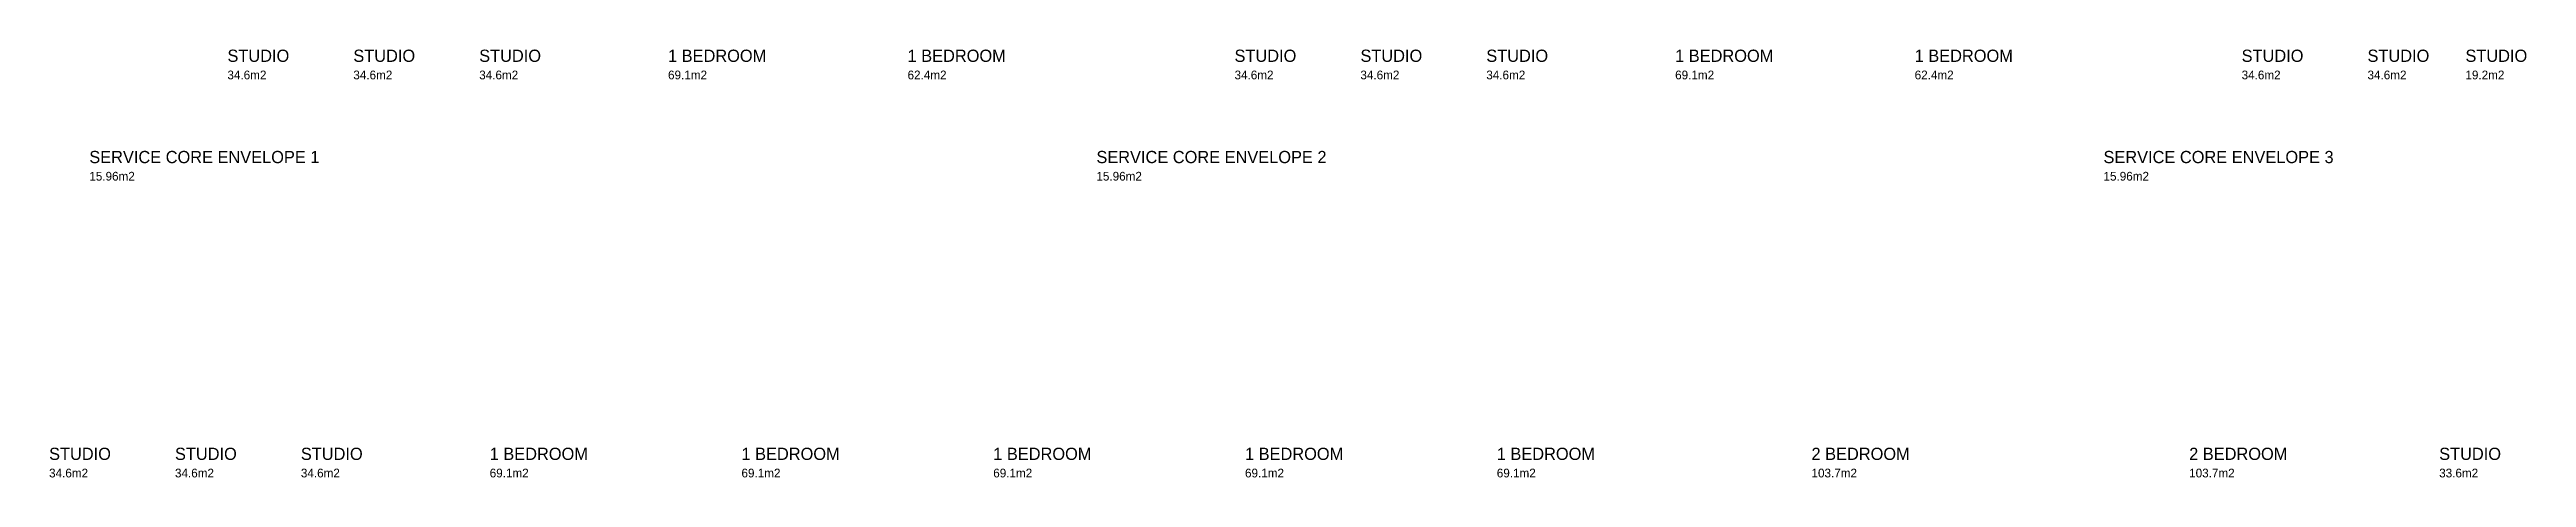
# Model space of a CAD drawing. Header units: metres. Extents: x 3.6 to 76.3, y -45.8 to 51.3.
# Drawn here: x 5.5 to 76.3, y -45.8 to -33.5 of the extents above.
import ezdxf

# ---------------------------------------------------------------- set-up
doc = ezdxf.new("R2010")
doc.units = ezdxf.units.M
doc.layers.add('A-TEXT', color=3, linetype='Continuous')

msp = doc.modelspace()

# ---------------------------------------------------------------- texts
at = {"layer": 'A-TEXT'}
for s, height, p in [('STUDIO', 0.35, (10.55, -33.9)), ('STUDIO', 0.35, (14.15, -33.9)), ('STUDIO', 0.35, (17.75, -33.9)), ('1 BEDROOM', 0.35, (23.15, -33.9)), ('1 BEDROOM', 0.35, (30, -33.9)), ('STUDIO', 0.35, (39.35, -33.9)), ('STUDIO', 0.35, (42.95, -33.9)), ('STUDIO', 0.35, (46.55, -33.9)), ('1 BEDROOM', 0.35, (51.95, -33.9)), ('1 BEDROOM', 0.35, (58.8, -33.9)), ('STUDIO', 0.35, (68.15, -33.9)), ('STUDIO', 0.35, (71.75, -33.9)), ('STUDIO', 0.35, (74.55, -33.9)), ('34.6m2', 0.25, (10.55, -34.4)), ('34.6m2', 0.25, (14.15, -34.4)), ('34.6m2', 0.25, (17.75, -34.4)), ('69.1m2', 0.25, (23.15, -34.4)), ('62.4m2', 0.25, (30, -34.4)), ('34.6m2', 0.25, (39.35, -34.4)), ('34.6m2', 0.25, (42.95, -34.4)), ('34.6m2', 0.25, (46.55, -34.4)), ('69.1m2', 0.25, (51.95, -34.4)), ('62.4m2', 0.25, (58.8, -34.4)), ('34.6m2', 0.25, (68.15, -34.4)), ('34.6m2', 0.25, (71.75, -34.4)), ('19.2m2', 0.25, (74.55, -34.4)), ('SERVICE CORE ENVELOPE 1', 0.35, (6.6, -36.8)), ('SERVICE CORE ENVELOPE 2', 0.35, (35.4, -36.8)), ('SERVICE CORE ENVELOPE 3', 0.35, (64.2, -36.8)), ('15.96m2', 0.25, (6.6, -37.3)), ('15.96m2', 0.25, (35.4, -37.3)), ('15.96m2', 0.25, (64.2, -37.3)), ('STUDIO', 0.35, (5.45, -45.3)), ('STUDIO', 0.35, (9.05, -45.3)), ('STUDIO', 0.35, (12.65, -45.3)), ('1 BEDROOM', 0.35, (18.05, -45.3)), ('1 BEDROOM', 0.35, (25.25, -45.3)), ('1 BEDROOM', 0.35, (32.45, -45.3)), ('1 BEDROOM', 0.35, (39.65, -45.3)), ('1 BEDROOM', 0.35, (46.85, -45.3)), ('2 BEDROOM', 0.35, (55.85, -45.3)), ('2 BEDROOM', 0.35, (66.65, -45.3)), ('STUDIO', 0.35, (73.8, -45.3)), ('34.6m2', 0.25, (5.45, -45.8)), ('34.6m2', 0.25, (9.05, -45.8)), ('34.6m2', 0.25, (12.65, -45.8)), ('69.1m2', 0.25, (18.05, -45.8)), ('69.1m2', 0.25, (25.25, -45.8)), ('69.1m2', 0.25, (32.45, -45.8)), ('69.1m2', 0.25, (39.65, -45.8)), ('69.1m2', 0.25, (46.85, -45.8)), ('103.7m2', 0.25, (55.85, -45.8)), ('103.7m2', 0.25, (66.65, -45.8)), ('33.6m2', 0.25, (73.8, -45.8))]:
    msp.add_text(s, height=height, dxfattribs=at).set_placement(p)

doc.saveas('drawing.dxf')
